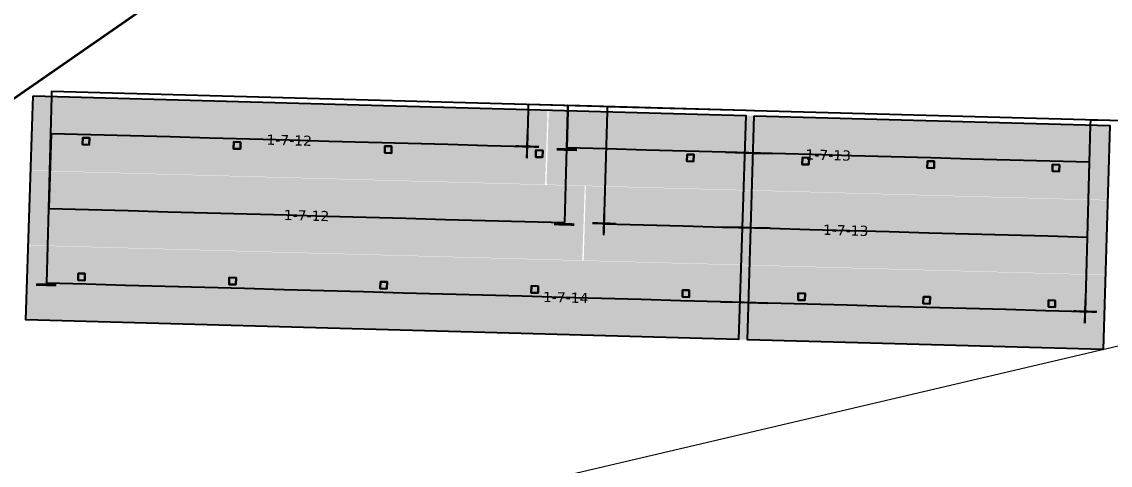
# Model space of a CAD drawing. Header units: metres. Extents: x 1477905 to 1478744, y 4202276 to 4202610.
# Drawn here: x 1478140.75 to 1478172.93, y 4202322.91 to 4202336.01 of the extents above; entities that cross this region are included whole.
import ezdxf

# ---------------------------------------------------------------- set-up
doc = ezdxf.new("R2010")
doc.units = ezdxf.units.M
doc.layers.add('Nouveau Terrain - CN - Courbes', color=22, linetype='Continuous', lineweight=0)
for name, color, linetype in [('PVcase DC Extensions', 170, 'Continuous'), ('PVcase Device Coloring', 7, 'Continuous'), ('PVcase Polarity Symbols', 7, 'Continuous'), ('PVcase Poles', 7, 'Continuous'), ('PVcase PV Area', 30, 'Continuous'), ('PVcase PV Modules (full frames)', 142, 'Continuous'), ('PVcase PV Modules (optimised)', 142, 'Continuous'), ('PVcase String Cables', 150, 'Continuous'), ('PVcase Stringing Numbers', 7, 'Continuous'), ('PVcase Strings', 92, 'Continuous')]:
    doc.layers.add(name, color=color, linetype=linetype)
doc.styles.get("Standard").update_dxf_attribs({"font": 'verdana.ttf'})
doc.styles.add('UBS-Style de texte', font='verdana.ttf')

# ---------------------------------------------------------------- blocks, each defined once
blk = doc.blocks.new('3P9@15DEG F FX ID1 PVBlock')
at = {"layer": 'PVcase PV Modules (optimised)', "color": 0}
blk.add_polyline3d([(0, 0, 1.773945735132677), (10.51400162759372, -0.289989266967853, 1.773945735132681), (10.33147062642251, -6.907928142661405, 3.503197731902218e-15), (-0.1825310011712116, -6.617938875693552, 0)], close=True, dxfattribs=at)
blk = doc.blocks.new('3P18@15DEG F FX ID1 PVBlock')
at = {"layer": 'PVcase PV Modules (optimised)', "color": 0}
blk.add_polyline3d([(0, 0, 1.773945735132677), (21.06698842950539, -0.5810537936249766, 1.773945735132684), (20.88445742833417, -7.198992669318528, 7.019385073192552e-15), (-0.1825310011712116, -6.617938875693552, 0)], close=True, dxfattribs=at)

msp = doc.modelspace()

# ---------------------------------------------------------------- hatches: boundary and pattern name
at = {"layer": 'PVcase Device Coloring', "true_color": 0xb3ff80, "transparency": 33554582}
for points in [[(1478141.093713584, 4202333.822032936), (1478141.021220831, 4202331.622816561), (1478156.222377345, 4202331.203549721), (1478156.294870098, 4202333.402766096)], [(1478156.330645294, 4202333.401779371), (1478156.264379708, 4202331.202391244), (1478172.853626295, 4202330.744839151), (1478172.919891881, 4202332.944227279)], [(1478141.020902601, 4202331.613162407), (1478140.948409848, 4202329.413946032), (1478157.32188435, 4202328.962345201), (1478157.394377103, 4202331.161561576)], [(1478157.430152299, 4202331.160574852), (1478157.363886713, 4202328.961186724), (1478172.787069815, 4202328.535796115), (1478172.853335401, 4202330.735184243)], [(1478140.944889491, 4202329.404380196), (1478140.878623904, 4202327.204992068), (1478172.720513334, 4202326.326753079), (1478172.786778921, 4202328.526141207)]]:
    msp.add_hatch(color=71, dxfattribs=at).paths.add_polyline_path(points, flags=0)

# ---------------------------------------------------------------- linework, layer by layer
at = {"layer": 'Nouveau Terrain - CN - Courbes', "linetype": 'Continuous', "lineweight": 35}
msp.add_polyline3d([(1478108.201662792, 4202310.286563788, 79), (1478129.648820191, 4202326.529082592, 79), (1478131.325178437, 4202327.386794096, 79), (1478146.788935921, 4202338.104896107, 79), (1478150.584058713, 4202340.325232695, 79), (1478154.523617674, 4202342.235574438, 79), (1478158.607612805, 4202343.835921335, 79), (1478168.154587835, 4202346.603702808, 79), (1478173.782166189, 4202347.811481615, 79), (1478177.965599721, 4202348.287399109, 79), (1478180.922794931, 4202349.103019699, 79), (1478183.651854246, 4202350.490134071, 79), (1478185.66780204, 4202352.018921008, 79), (1478189.245597964, 4202354.888711737, 79), (1478191.782635741, 4202356.570647975, 79), (1478193.89331294, 4202358.324786164, 79)], dxfattribs=at)
at = {"layer": 'PVcase DC Extensions'}
for points in [[(1478161.553543327, 4202332.157117428, 80.82988581551803), (1478162.120213659, 4202332.141487954, 80.81850799256863), (1478162.373231998, 4202332.134509393, 80.81379365419923), (1478162.939990874, 4202332.118877478, 80.80840668516686)], [(1478162.873434394, 4202329.909834442, 80.21625543716982), (1478162.306675518, 4202329.925466357, 80.22164240620366), (1478162.047402676, 4202329.932617425, 80.22644925637218), (1478161.480732345, 4202329.948246899, 80.23782707923361)], [(1478161.407921362, 4202327.73937637, 79.64576834290774), (1478161.974591694, 4202327.723746895, 79.63439051992104), (1478162.240119037, 4202327.716423321, 79.62949115820663), (1478162.806877914, 4202327.700791406, 79.6241041891728)]]:
    msp.add_polyline3d(points, dxfattribs=at)
at = {"layer": 'PVcase Poles'}
for points in [[(1478142.547366775, 4202332.385408483, 77.91484826296876), (1478142.552880928, 4202332.585332455, 77.91484826296876), (1478142.552880928, 4202332.585332455, 81.18565780122836), (1478142.547366775, 4202332.385408483, 81.1320571696853), (1478142.547366775, 4202332.385408483, 77.91484826296876), (1478142.747290746, 4202332.379894331, 77.91484826296876), (1478142.747290746, 4202332.379894331, 81.12804302003), (1478142.547366775, 4202332.385408483, 81.1320571696853), (1478142.747290746, 4202332.379894331, 81.12804302003), (1478142.752804898, 4202332.579818303, 81.18164365157307), (1478142.752804898, 4202332.579818303, 77.91484826296876), (1478142.747290746, 4202332.379894331, 77.91484826296876), (1478142.752804898, 4202332.579818303, 77.91484826296876), (1478142.552880928, 4202332.585332455, 77.91484826296876), (1478142.752804898, 4202332.579818303, 77.91484826296876), (1478142.752804898, 4202332.579818303, 81.18164365157307), (1478142.552880928, 4202332.585332455, 81.18565780122836)], [(1478147.013768384, 4202332.262219562, 77.81530763448853), (1478147.019282536, 4202332.462143534, 77.81530763448853), (1478147.019282536, 4202332.462143534, 81.09597968888751), (1478147.013768384, 4202332.262219562, 81.04237905734445), (1478147.013768384, 4202332.262219562, 77.81530763448853), (1478147.213692354, 4202332.25670541, 77.81530763448853), (1478147.213692354, 4202332.25670541, 81.03836490768916), (1478147.013768384, 4202332.262219562, 81.04237905734445), (1478147.213692354, 4202332.25670541, 81.03836490768916), (1478147.219206507, 4202332.456629382, 81.09196553923222), (1478147.219206507, 4202332.456629382, 77.81530763448853), (1478147.213692354, 4202332.25670541, 77.81530763448853), (1478147.219206507, 4202332.456629382, 77.81530763448853), (1478147.019282536, 4202332.462143534, 77.81530763448853), (1478147.219206507, 4202332.456629382, 77.81530763448853), (1478147.219206507, 4202332.456629382, 81.09196553923222), (1478147.019282536, 4202332.462143534, 81.09597968888751)], [(1478151.480169992, 4202332.139030639, 77.71621328409017), (1478151.485684144, 4202332.338954611, 77.71621328409017), (1478151.485684144, 4202332.338954611, 81.00630157604662), (1478151.480169992, 4202332.139030639, 80.95270094450358), (1478151.480169992, 4202332.139030639, 77.71621328409017), (1478151.680093962, 4202332.133516487, 77.71621328409017), (1478151.680093962, 4202332.133516487, 80.94868679484827), (1478151.480169992, 4202332.139030639, 80.95270094450358), (1478151.680093962, 4202332.133516487, 80.94868679484827), (1478151.685608115, 4202332.333440458, 81.00228742639133), (1478151.685608115, 4202332.333440458, 77.71621328409017), (1478151.680093962, 4202332.133516487, 77.71621328409017), (1478151.685608115, 4202332.333440458, 77.71621328409017), (1478151.485684144, 4202332.338954611, 77.71621328409017), (1478151.685608115, 4202332.333440458, 77.71621328409017), (1478151.685608115, 4202332.333440458, 81.00228742639133), (1478151.485684144, 4202332.338954611, 81.00630157604662)], [(1478155.9465716, 4202332.015841718, 77.6360587257082), (1478155.952085752, 4202332.215765689, 77.6360587257082), (1478155.952085752, 4202332.215765689, 80.91662346370578), (1478155.9465716, 4202332.015841718, 80.86302283216273), (1478155.9465716, 4202332.015841718, 77.6360587257082), (1478156.146495571, 4202332.010327565, 77.6360587257082), (1478156.146495571, 4202332.010327565, 80.85900868250744), (1478155.9465716, 4202332.015841718, 80.86302283216273), (1478156.146495571, 4202332.010327565, 80.85900868250744), (1478156.152009723, 4202332.210251537, 80.91260931405048), (1478156.152009723, 4202332.210251537, 77.6360587257082), (1478156.146495571, 4202332.010327565, 77.6360587257082), (1478156.152009723, 4202332.210251537, 77.6360587257082), (1478155.952085752, 4202332.215765689, 77.6360587257082), (1478156.152009723, 4202332.210251537, 77.6360587257082), (1478156.152009723, 4202332.210251537, 80.91260931405048), (1478155.952085752, 4202332.215765689, 80.91662346370578)], [(1478160.412973208, 4202331.892652795, 77.56060328649177), (1478160.41848736, 4202332.092576766, 77.56060328649177), (1478160.41848736, 4202332.092576766, 80.8269453508649), (1478160.412973208, 4202331.892652795, 80.77334471932184), (1478160.412973208, 4202331.892652795, 77.56060328649177), (1478160.612897179, 4202331.887138642, 77.56060328649177), (1478160.612897179, 4202331.887138642, 80.76933056966655), (1478160.412973208, 4202331.892652795, 80.77334471932184), (1478160.612897179, 4202331.887138642, 80.76933056966655), (1478160.618411331, 4202332.087062614, 80.8229312012096), (1478160.618411331, 4202332.087062614, 77.56060328649177), (1478160.612897179, 4202331.887138642, 77.56060328649177), (1478160.618411331, 4202332.087062614, 77.56060328649177), (1478160.41848736, 4202332.092576766, 77.56060328649177), (1478160.618411331, 4202332.087062614, 77.56060328649177), (1478160.618411331, 4202332.087062614, 80.8229312012096), (1478160.41848736, 4202332.092576766, 80.8269453508649)], [(1478163.821953441, 4202331.798628872, 77.49784733461428), (1478163.827467593, 4202331.998552844, 77.49784733461428), (1478163.827467593, 4202331.998552844, 80.77427272608617), (1478163.821953441, 4202331.798628872, 80.72068046856388), (1478163.821953441, 4202331.798628872, 77.49784733461428), (1478164.021877411, 4202331.79311472, 77.49784733461428), (1478164.021877411, 4202331.79311472, 80.71878021724092), (1478163.821953441, 4202331.798628872, 80.72068046856388), (1478164.021877411, 4202331.79311472, 80.71878021724092), (1478164.027391564, 4202331.993038692, 80.7723724747632), (1478164.027391564, 4202331.993038692, 77.49784733461428), (1478164.021877411, 4202331.79311472, 77.49784733461428), (1478164.027391564, 4202331.993038692, 77.49784733461428), (1478163.827467593, 4202331.998552844, 77.49784733461428), (1478164.027391564, 4202331.993038692, 77.49784733461428), (1478164.027391564, 4202331.993038692, 80.7723724747632), (1478163.827467593, 4202331.998552844, 80.77427272608617)], [(1478167.521379544, 4202331.69659409, 77.44851452623652), (1478167.526893697, 4202331.896518062, 77.44851452623652), (1478167.526893697, 4202331.896518062, 80.73911016290204), (1478167.521379544, 4202331.69659409, 80.68551790537975), (1478167.521379544, 4202331.69659409, 77.44851452623652), (1478167.721303515, 4202331.691079938, 77.44851452623652), (1478167.721303515, 4202331.691079938, 80.68361765405679), (1478167.521379544, 4202331.69659409, 80.68551790537975), (1478167.721303515, 4202331.691079938, 80.68361765405679), (1478167.726817667, 4202331.89100391, 80.73720991157907), (1478167.726817667, 4202331.89100391, 77.44851452623652), (1478167.721303515, 4202331.691079938, 77.44851452623652), (1478167.726817667, 4202331.89100391, 77.44851452623652), (1478167.526893697, 4202331.896518062, 77.44851452623652), (1478167.726817667, 4202331.89100391, 77.44851452623652), (1478167.726817667, 4202331.89100391, 80.73720991157907), (1478167.526893697, 4202331.896518062, 80.73911016290204)], [(1478171.220805648, 4202331.594559308, 77.44579979335384), (1478171.2263198, 4202331.79448328, 77.44579979335384), (1478171.2263198, 4202331.79448328, 80.7039475997184), (1478171.220805648, 4202331.594559308, 80.65035534219612), (1478171.220805648, 4202331.594559308, 77.44579979335384), (1478171.420729619, 4202331.589045156, 77.44579979335384), (1478171.420729619, 4202331.589045156, 80.64845509087316), (1478171.220805648, 4202331.594559308, 80.65035534219612), (1478171.420729619, 4202331.589045156, 80.64845509087316), (1478171.426243771, 4202331.788969127, 80.70204734839544), (1478171.426243771, 4202331.788969127, 77.44579979335384), (1478171.420729619, 4202331.589045156, 77.44579979335384), (1478171.426243771, 4202331.788969127, 77.44579979335384), (1478171.2263198, 4202331.79448328, 77.44579979335384), (1478171.426243771, 4202331.788969127, 77.44579979335384), (1478171.426243771, 4202331.788969127, 80.70204734839544), (1478171.2263198, 4202331.79448328, 80.7039475997184)], [(1478142.415222074, 4202328.376527855, 77.77142476378758), (1478142.420736226, 4202328.576451827, 77.77142476378758), (1478142.420736226, 4202328.576451827, 80.1111299973908), (1478142.415222074, 4202328.376527855, 80.05752936584774), (1478142.415222074, 4202328.376527855, 77.77142476378758), (1478142.615146044, 4202328.371013703, 77.77142476378758), (1478142.615146044, 4202328.371013703, 80.05351521619245), (1478142.415222074, 4202328.376527855, 80.05752936584774), (1478142.615146044, 4202328.371013703, 80.05351521619245), (1478142.620660197, 4202328.570937674, 80.10711584773551), (1478142.620660197, 4202328.570937674, 77.77142476378758), (1478142.615146044, 4202328.371013703, 77.77142476378758), (1478142.620660197, 4202328.570937674, 77.77142476378758), (1478142.420736226, 4202328.576451827, 77.77142476378758), (1478142.620660197, 4202328.570937674, 77.77142476378758), (1478142.620660197, 4202328.570937674, 80.10711584773551), (1478142.420736226, 4202328.576451827, 80.1111299973908)], [(1478146.881623682, 4202328.253338933, 77.67993575529688), (1478146.887137834, 4202328.453262905, 77.67993575529688), (1478146.887137834, 4202328.453262905, 80.02145188480289), (1478146.881623682, 4202328.253338933, 79.96785125325984), (1478146.881623682, 4202328.253338933, 77.67993575529688), (1478147.081547652, 4202328.247824781, 77.67993575529688), (1478147.081547652, 4202328.247824781, 79.96383710360453), (1478146.881623682, 4202328.253338933, 79.96785125325984), (1478147.081547652, 4202328.247824781, 79.96383710360453), (1478147.087061805, 4202328.447748752, 80.0174377351476), (1478147.087061805, 4202328.447748752, 77.67993575529688), (1478147.081547652, 4202328.247824781, 77.67993575529688), (1478147.087061805, 4202328.447748752, 77.67993575529688), (1478146.887137834, 4202328.453262905, 77.67993575529688), (1478147.087061805, 4202328.447748752, 77.67993575529688), (1478147.087061805, 4202328.447748752, 80.0174377351476), (1478146.887137834, 4202328.453262905, 80.02145188480289)], [(1478151.34802529, 4202328.130150011, 77.58844674680165), (1478151.353539442, 4202328.330073982, 77.58844674680165), (1478151.353539442, 4202328.330073982, 79.93177377221203), (1478151.34802529, 4202328.130150011, 79.87817314066896), (1478151.34802529, 4202328.130150011, 77.58844674680165), (1478151.547949261, 4202328.124635858, 77.58844674680165), (1478151.547949261, 4202328.124635858, 79.87415899101367), (1478151.34802529, 4202328.130150011, 79.87817314066896), (1478151.547949261, 4202328.124635858, 79.87415899101367), (1478151.553463413, 4202328.32455983, 79.92775962255674), (1478151.553463413, 4202328.32455983, 77.58844674680165), (1478151.547949261, 4202328.124635858, 77.58844674680165), (1478151.553463413, 4202328.32455983, 77.58844674680165), (1478151.353539442, 4202328.330073982, 77.58844674680165), (1478151.553463413, 4202328.32455983, 77.58844674680165), (1478151.553463413, 4202328.32455983, 79.92775962255674), (1478151.353539442, 4202328.330073982, 79.93177377221203)], [(1478155.814426898, 4202328.006961089, 77.4985430662224), (1478155.81994105, 4202328.20688506, 77.4985430662224), (1478155.81994105, 4202328.20688506, 79.84209565962115), (1478155.814426898, 4202328.006961089, 79.7884950280781), (1478155.814426898, 4202328.006961089, 77.4985430662224), (1478156.014350869, 4202328.001446936, 77.4985430662224), (1478156.014350869, 4202328.001446936, 79.78448087842281), (1478155.814426898, 4202328.006961089, 79.7884950280781), (1478156.014350869, 4202328.001446936, 79.78448087842281), (1478156.019865021, 4202328.201370908, 79.83808150996586), (1478156.019865021, 4202328.201370908, 77.4985430662224), (1478156.014350869, 4202328.001446936, 77.4985430662224), (1478156.019865021, 4202328.201370908, 77.4985430662224), (1478155.81994105, 4202328.20688506, 77.4985430662224), (1478156.019865021, 4202328.201370908, 77.4985430662224), (1478156.019865021, 4202328.201370908, 79.83808150996586), (1478155.81994105, 4202328.20688506, 79.84209565962115)], [(1478160.280828506, 4202327.883772166, 77.41632103339002), (1478160.286342659, 4202328.083696137, 77.41632103339002), (1478160.286342659, 4202328.083696137, 79.75241754677732), (1478160.280828506, 4202327.883772166, 79.69881691523426), (1478160.280828506, 4202327.883772166, 77.41632103339002), (1478160.480752477, 4202327.878258013, 77.41632103339002), (1478160.480752477, 4202327.878258013, 79.69480276557897), (1478160.280828506, 4202327.883772166, 79.69881691523426), (1478160.480752477, 4202327.878258013, 79.69480276557897), (1478160.48626663, 4202328.078181985, 79.74840339712203), (1478160.48626663, 4202328.078181985, 77.41632103339002), (1478160.480752477, 4202327.878258013, 77.41632103339002), (1478160.48626663, 4202328.078181985, 77.41632103339002), (1478160.286342659, 4202328.083696137, 77.41632103339002), (1478160.48626663, 4202328.078181985, 77.41632103339002), (1478160.48626663, 4202328.078181985, 79.74840339712203), (1478160.286342659, 4202328.083696137, 79.75241754677732)], [(1478163.701160039, 4202327.78943516, 77.35335611531855), (1478163.706674192, 4202327.989359132, 77.35335611531855), (1478163.706674192, 4202327.989359132, 79.69957702269676), (1478163.701160039, 4202327.78943516, 79.64598476517446), (1478163.701160039, 4202327.78943516, 77.35335611531855), (1478163.90108401, 4202327.783921008, 77.35335611531855), (1478163.90108401, 4202327.783921008, 79.6440845138515), (1478163.701160039, 4202327.78943516, 79.64598476517446), (1478163.90108401, 4202327.783921008, 79.6440845138515), (1478163.906598162, 4202327.98384498, 79.69767677137378), (1478163.906598162, 4202327.98384498, 77.35335611531855), (1478163.90108401, 4202327.783921008, 77.35335611531855), (1478163.906598162, 4202327.98384498, 77.35335611531855), (1478163.706674192, 4202327.989359132, 77.35335611531855), (1478163.906598162, 4202327.98384498, 77.35335611531855), (1478163.906598162, 4202327.98384498, 79.69767677137378), (1478163.706674192, 4202327.989359132, 79.69957702269676)], [(1478167.400586143, 4202327.687400378, 77.29081419171871), (1478167.406100296, 4202327.88732435, 77.29081419171871), (1478167.406100296, 4202327.88732435, 79.66441445951213), (1478167.400586143, 4202327.687400378, 79.61082220198985), (1478167.400586143, 4202327.687400378, 77.29081419171871), (1478167.600510114, 4202327.681886226, 77.29081419171871), (1478167.600510114, 4202327.681886226, 79.60892195066688), (1478167.400586143, 4202327.687400378, 79.61082220198985), (1478167.600510114, 4202327.681886226, 79.60892195066688), (1478167.606024266, 4202327.881810198, 79.66251420818917), (1478167.606024266, 4202327.881810198, 77.29081419171871), (1478167.600510114, 4202327.681886226, 77.29081419171871), (1478167.606024266, 4202327.881810198, 77.29081419171871), (1478167.406100296, 4202327.88732435, 77.29081419171871), (1478167.606024266, 4202327.881810198, 77.29081419171871), (1478167.606024266, 4202327.881810198, 79.66251420818917), (1478167.406100296, 4202327.88732435, 79.66441445951213)], [(1478171.100012247, 4202327.585365596, 77.27560035682397), (1478171.105526399, 4202327.785289568, 77.27560035682397), (1478171.105526399, 4202327.785289568, 79.6292518963285), (1478171.100012247, 4202327.585365596, 79.57565963880621), (1478171.100012247, 4202327.585365596, 77.27560035682397), (1478171.299936218, 4202327.579851444, 77.27560035682397), (1478171.299936218, 4202327.579851444, 79.57375938748325), (1478171.100012247, 4202327.585365596, 79.57565963880621), (1478171.299936218, 4202327.579851444, 79.57375938748325), (1478171.30545037, 4202327.779775416, 79.62735164500553), (1478171.30545037, 4202327.779775416, 77.27560035682397), (1478171.299936218, 4202327.579851444, 77.27560035682397), (1478171.30545037, 4202327.779775416, 77.27560035682397), (1478171.105526399, 4202327.785289568, 77.27560035682397), (1478171.30545037, 4202327.779775416, 77.27560035682397), (1478171.30545037, 4202327.779775416, 79.62735164500553), (1478171.105526399, 4202327.785289568, 79.6292518963285)]]:
    msp.add_polyline3d(points, dxfattribs=at)
at = {"layer": 'PVcase PV Area', "color": 92, "lineweight": 0, "ltscale": 0.3}
msp.add_lwpolyline([(1478081.195897831, 4202309.408074516, -0.05134033259658074), (1478078.780944264, 4202309.865308243), (1478063.362561366, 4202314.461482239, 0.05805379121474256), (1478060.627146449, 4202314.941552777, 0.01764863790454796), (1478045.521908471, 4202315.280897629), (1477980.304835158, 4202315.382556441), (1477969.227141967, 4202315.399824084, -0.5981483022966041), (1477963.409771807, 4202326.276816209), (1477966.523975583, 4202330.958387922), (1477988.681383842, 4202364.267542757), (1478000.256834568, 4202382.239012351), (1478010.317299969, 4202397.723511036), (1478024.479096755, 4202416.97208983), (1478037.541256056, 4202436.830169353), (1478046.880113991, 4202449.340671219), (1478048.925549185, 4202451.178073373), (1478191.473299444, 4202447.246428729, 0.1064139140517762), (1478196.779234951, 4202442.745830558), (1478193.703769114, 4202331.24014277), (1478155.058289575, 4202322.182856176, 0.2166355322477609), (1478133.90654308, 4202308.191252904, -0.2264994037307809), (1478128.45885733, 4202305.403806316), (1478120.587080255, 4202306.0704303)], format="xyb", close=True, dxfattribs=at)
at = {"layer": 'PVcase String Cables'}
for points in [[(1478193.601244069, 4202353.226834313, 81.4477741297537), (1478194.310611035, 4202353.207269094, 81.4308059433499), (1478194.310611035, 4202353.207269094, 78.05296328531513), (1478195.407663578, 4202353.177011027, 78.02777231231283), (1478195.286397018, 4202350.582192808, 77.9564916097429), (1478195.165130458, 4202347.987374589, 77.87989401228542), (1478195.043863897, 4202345.39255637, 77.80702158818852), (1478194.922597337, 4202342.797738152, 77.72962251931735), (1478194.02443704, 4202342.82251053, 77.750621205072), (1478194.02443704, 4202342.82251053, 81.11505124334154), (1478183.515211474, 4202343.112368051, 81.43204432490614), (1478183.215304401, 4202343.120639862, 81.43617721535617), (1478173.646786935, 4202343.384551481, 81.46073188849667), (1478173.646786935, 4202343.384551481, 78.03667274954758), (1478173.575748136, 4202340.808931848, 77.94368269488237), (1478173.504709337, 4202338.233312216, 77.84850811141452), (1478173.433670538, 4202335.657692582, 77.7533335279136), (1478173.362631738, 4202333.082072949, 77.65836193989755), (1478172.92440921, 4202333.094159696, 77.66228887877905), (1478172.92440921, 4202333.094159696, 81.0086455361537), (1478172.343220804, 4202333.110189629, 81.01416965625046), (1478172.33908519, 4202332.960246651, 81.01416602809338), (1478172.186887251, 4202327.442079059, 79.53494842240366)], [(1478173.362631738, 4202333.082072949, 77.6583619398957), (1478172.92440921, 4202333.094159673, 77.66228887792313), (1478172.92440921, 4202333.094159673, 81.00864553615367), (1478162.41088212, 4202333.384135867, 81.10857524148999), (1478162.16140187, 4202333.391016844, 81.11324352618949), (1478141.634849126, 4202333.957164777, 81.52538346997092), (1478141.630713512, 4202333.807221808, 81.52536728233957), (1478141.478515574, 4202328.289054216, 80.04591854245272)], [(1478173.362631739, 4202333.08207295, 77.6583619399283), (1478172.92440921, 4202333.094159675, 77.66228887799205), (1478172.92440921, 4202333.094159675, 81.0086455361542), (1478162.41088212, 4202333.384135884, 81.10857524149036), (1478162.161401871, 4202333.391016861, 81.11324352619185), (1478155.726422066, 4202333.568501642, 81.24244750156225), (1478155.722286452, 4202333.418558667, 81.24243131392718), (1478155.69195339, 4202332.318787383, 80.94757705053006)], [(1478173.362631739, 4202333.08207295, 77.6583619399283), (1478172.92440921, 4202333.094159675, 77.66228887799205), (1478172.92440921, 4202333.094159675, 81.0086455361542), (1478162.41088212, 4202333.384135887, 81.10857524149115), (1478162.161401871, 4202333.391016864, 81.1132435261937), (1478156.886861509, 4202333.536495277, 81.21914775645853), (1478156.882725895, 4202333.386552301, 81.21913156882285), (1478156.791460395, 4202330.077582862, 80.33198006715986)], [(1478173.362631738, 4202333.08207295, 77.65836193993015), (1478172.92440921, 4202333.094159675, 77.66228887799205), (1478172.92440921, 4202333.094159675, 81.0086455361542), (1478162.41088212, 4202333.384135887, 81.10857524149115), (1478162.161401871, 4202333.391016863, 81.11324352619307), (1478156.898740054, 4202333.536167651, 81.21890925451385), (1478156.89460444, 4202333.386224676, 81.2188930668782), (1478156.864271377, 4202332.286453391, 80.92403880348573)], [(1478173.362631738, 4202333.08207295, 77.65836193993015), (1478172.92440921, 4202333.094159675, 77.66228887799205), (1478172.92440921, 4202333.094159675, 81.0086455361542), (1478162.410882121, 4202333.38413589, 81.10857524148975), (1478162.161401871, 4202333.391016867, 81.11324352619087), (1478158.059179497, 4202333.504161286, 81.19560950941012), (1478158.055043883, 4202333.35421831, 81.19559332177384), (1478157.963778382, 4202330.045248872, 80.3084418202408)]]:
    msp.add_polyline3d(points, dxfattribs=at)
at = {"layer": 'PVcase Strings'}
for points in [[(1478155.69195339, 4202332.318787383), (1478154.519635402, 4202332.351121373), (1478153.347317415, 4202332.383455365), (1478152.174999427, 4202332.415789356), (1478151.00268144, 4202332.448123347), (1478149.830363452, 4202332.480457338), (1478148.658045464, 4202332.512791328), (1478147.485727477, 4202332.54512532), (1478146.313409489, 4202332.57745931), (1478145.141091502, 4202332.609793302), (1478143.968773514, 4202332.642127292), (1478142.796455526, 4202332.674461284), (1478141.624137539, 4202332.706795274), (1478141.551326556, 4202330.497924745), (1478142.723644544, 4202330.465590755), (1478143.895962531, 4202330.433256763), (1478145.068280519, 4202330.400922772), (1478146.240598507, 4202330.368588781), (1478147.412916494, 4202330.33625479), (1478148.585234482, 4202330.303920799), (1478149.757552469, 4202330.271586808), (1478150.929870457, 4202330.239252818), (1478152.102188444, 4202330.206918826), (1478153.274506432, 4202330.174584836), (1478154.44682442, 4202330.142250844), (1478155.619142407, 4202330.109916854), (1478156.791460395, 4202330.077582862)], [(1478157.963778382, 4202330.045248872), (1478159.13609637, 4202330.01291488), (1478160.308414357, 4202329.98058089), (1478161.480732345, 4202329.948246899), (1478162.873434394, 4202329.909834442), (1478164.045935561, 4202329.877495399), (1478165.218436728, 4202329.845156355), (1478166.390937896, 4202329.812817312), (1478167.563439063, 4202329.780478269), (1478168.73594023, 4202329.748139225), (1478169.908441397, 4202329.715800182), (1478171.080942564, 4202329.683461139), (1478172.253443731, 4202329.651122095), (1478172.320000212, 4202331.860165131), (1478171.147499044, 4202331.892504175), (1478169.974997877, 4202331.924843218), (1478168.80249671, 4202331.957182261), (1478167.629995543, 4202331.989521305), (1478166.457494376, 4202332.021860348), (1478165.284993208, 4202332.054199391), (1478164.112492041, 4202332.086538435), (1478162.939990874, 4202332.118877478), (1478161.553543327, 4202332.157117428), (1478160.38122534, 4202332.189451419), (1478159.208907352, 4202332.221785409), (1478158.036589365, 4202332.254119401), (1478156.864271377, 4202332.286453391)], [(1478172.186887251, 4202327.442079059), (1478171.014386084, 4202327.474418103), (1478169.841884917, 4202327.506757146), (1478168.66938375, 4202327.539096189), (1478167.496882582, 4202327.571435233), (1478166.324381415, 4202327.603774276), (1478165.151880248, 4202327.636113319), (1478163.979379081, 4202327.668452363), (1478162.806877914, 4202327.700791406), (1478161.407921362, 4202327.73937637), (1478160.235603375, 4202327.77171036), (1478159.063285387, 4202327.804044351), (1478157.8909674, 4202327.836378342), (1478156.718649412, 4202327.868712333), (1478155.546331424, 4202327.901046325), (1478154.374013437, 4202327.933380315), (1478153.201695449, 4202327.965714307), (1478152.029377462, 4202327.998048297), (1478150.857059474, 4202328.030382289), (1478149.684741487, 4202328.062716279), (1478148.512423499, 4202328.09505027), (1478147.340105511, 4202328.127384261), (1478146.167787524, 4202328.159718252), (1478144.995469536, 4202328.192052243), (1478143.823151549, 4202328.224386234), (1478142.650833561, 4202328.256720225), (1478141.478515574, 4202328.289054216)]]:
    msp.add_lwpolyline(points, dxfattribs=at)

# ---------------------------------------------------------------- block references
at = {"layer": 'PVcase PV Modules (full frames)', "extrusion": (0.02005907850058558, -0.0005532543817730715, 0.9997986433674014), "rotation": 271.5798884593579}
msp.add_blockref('3P18@15DEG F FX ID1 PVBlock', (4241489.798135339, -1361441.815145008, 27404.93441882111), dxfattribs=at)
at = {"layer": 'PVcase PV Modules (full frames)', "extrusion": (0.00949721596207093, -0.0002619450512398917, 0.9999548661183463), "rotation": 7.127036192382275e-05}
msp.add_blockref('3P9@15DEG F FX ID1 PVBlock', (1478094.971561921, 4202336.788573261, 13016.97817466187), dxfattribs=at)

# ---------------------------------------------------------------- texts
at = {"layer": 'PVcase Polarity Symbols', "color": 1, "char_height": 0.7000000000000001, "attachment_point": 5, "rotation": 358.42011154064215}
for insert in [(1478155.69195339, 4202332.318787383), (1478157.963778382, 4202330.045248872), (1478172.186887251, 4202327.442079059)]:
    msp.add_mtext('＋', dxfattribs=dict(at, insert=insert))
at = {"layer": 'PVcase Polarity Symbols', "color": 7, "char_height": 0.7000000000000001, "attachment_point": 5, "rotation": 358.42011154064215}
for insert in [(1478156.864271377, 4202332.286453391), (1478156.791460395, 4202330.077582862), (1478141.478515574, 4202328.289054216)]:
    msp.add_mtext('−', dxfattribs=dict(at, insert=insert))
at = {"layer": 'PVcase Stringing Numbers', "color": 18, "true_color": 0x000000, "char_height": 0.3, "attachment_point": 5, "rotation": 358.42011154064215, "style": 'UBS-Style de texte', "bg_fill": 1, "box_fill_scale": 1.5, "bg_fill_color": 7, "bg_fill_true_color": 16777215, "bg_fill_transparency": 0}
for s, insert in [('1-7-12', (1478148.658045464, 4202332.512791328)), ('1-7-13', (1478164.592135794, 4202332.073309261)), ('1-7-12', (1478149.171393475, 4202330.287753804)), ('1-7-13', (1478165.108611057, 4202329.848185483)), ('1-7-14', (1478156.832701412, 4202327.865566637))]:
    msp.add_mtext(s, dxfattribs=dict(at, insert=insert))

doc.saveas('drawing.dxf')
